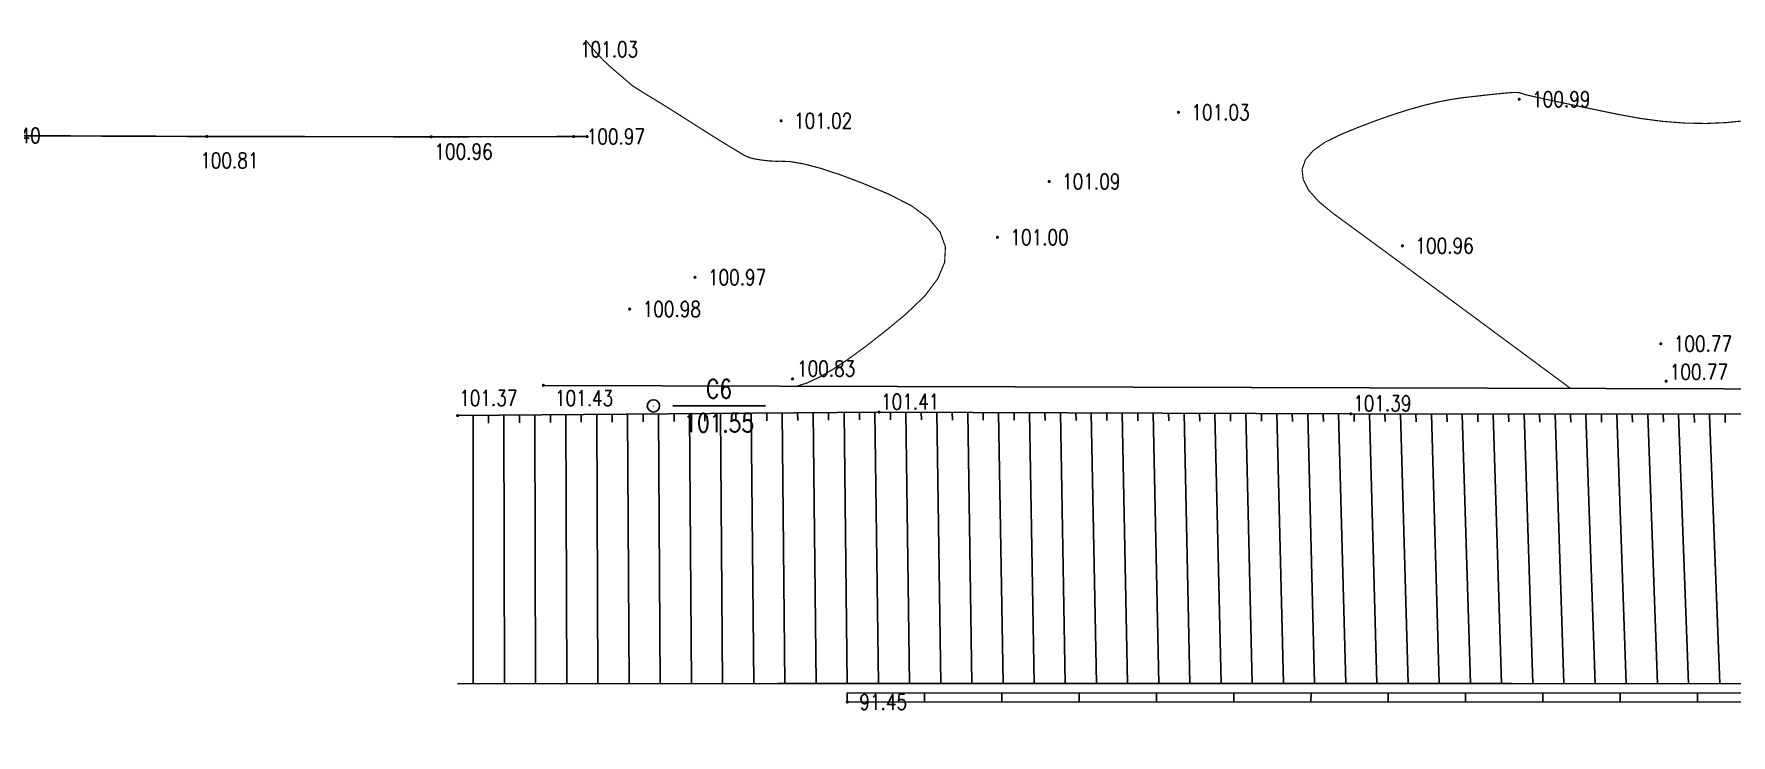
# Model space of a CAD drawing. Extents: x 532522 to 2902776, y -101917278 to 111238625.
# Drawn here: x 1084330 to 1194130, y 2687381 to 2732770 of the extents above; entities that cross this region are included whole.
import ezdxf
from ezdxf.enums import TextEntityAlignment as Align

# ---------------------------------------------------------------- set-up
doc = ezdxf.new("R2010")
doc.units = 0
doc.header["$LTSCALE"] = 1000
doc.header["$MEASUREMENT"] = 0
doc.header["$PDMODE"] = 33
doc.header["$PDSIZE"] = 0.125
doc.layers.get('0').update_dxf_attribs({"linetype": 'CONTINUOUS'})
for name, color, linetype in [('-5', 7, 'CONTINUOUS'), ('Õ÷μØºìÏß', 20, 'CONTINUOUS'), ('新地形图', 7, 'CONTINUOUS')]:
    doc.layers.add(name, color=color, linetype=linetype)
doc.styles.add('HZ', font='rs', dxfattribs={"width": 0.8, "bigfont": 'hztxt'})
doc.linetypes.add('10421', pattern='A,2,[150,AAA.SHX,S=1,R=0,X=0,Y=1],1e-11', length=2)
doc.linetypes.add('X4', pattern='A,0,-1e-09,[149,symbolx.shx,S=0.15,R=0,X=0,Y=0],-1.6', length=1.6)

# ---------------------------------------------------------------- blocks, each defined once
blk = doc.blocks.new('GC200')
at = {"linetype": 'Continuous', "const_width": 0.2, "flags": 128}
blk.add_lwpolyline([(-0.1, 0, 1), (0.1, 0, 1)], format="xyb", close=True, dxfattribs=at)
blk = doc.blocks.new('GC117')
blk.add_circle((0, 0), 0.8)
blk.add_point((0, 0))
blk = doc.blocks.new('A$C22E77CCE')
at = {"layer": '新地形图', "color": 53, "linetype": 'Continuous'}
for p, q in [((249757, 82356), (249759, 81856)), ((250757, 82365), (250847, 64920)), ((251757, 82373), (251760, 81873)), ((252757, 82381), (252863, 64923)), ((259675, 82900, 101548), (253675, 82900, 101548)), ((253757, 82390), (253760, 81890)), ((254757, 82398), (254879, 64926)), ((255757, 82406), (255761, 81906)), ((256757, 82415), (256896, 64929)), ((257757, 82423), (257761, 81923)), ((258757, 82431), (258912, 64932)), ((259757, 82440), (259761, 81940)), ((260757, 82448), (260928, 64935)), ((261757, 82457), (261762, 81957)), ((262757, 82465), (262944, 64934)), ((263757, 82473), (263762, 81973)), ((264757, 82482), (264961, 64934)), ((265756, 82490), (265763, 81990)), ((266756, 82498), (266977, 64933)), ((267756, 82498), (267763, 81998)), ((268756, 82494), (268993, 64932)), ((269756, 82490), (269763, 81990)), ((270756, 82487), (271009, 64932)), ((271756, 82483), (271764, 81983)), ((272756, 82479), (273026, 64931)), ((273756, 82475), (273764, 81975)), ((274756, 82472), (275042, 64931)), ((275756, 82468), (275765, 81968)), ((276756, 82464), (277058, 64930)), ((277756, 82460), (277765, 81960)), ((278756, 82457), (279074, 64930)), ((279756, 82453), (279766, 81953)), ((280756, 82449), (281091, 64929)), ((281756, 82445), (281766, 81946)), ((282756, 82442), (283107, 64928)), ((283756, 82438), (283767, 81938)), ((284756, 82434), (285123, 64928)), ((285756, 82431), (285767, 81931)), ((286756, 82427), (287139, 64927)), ((287756, 82423), (287767, 81923)), ((288756, 82419), (289156, 64927)), ((289756, 82416), (289768, 81916)), ((290756, 82412), (291172, 64926)), ((291756, 82408), (291768, 81908)), ((292756, 82404), (293188, 64926)), ((293756, 82401), (293769, 81901)), ((294756, 82397), (295205, 64925)), ((295756, 82393), (295769, 81893)), ((296756, 82389), (297221, 64925)), ((297756, 82386), (297770, 81886)), ((298756, 82384), (299237, 64924)), ((299756, 82381), (299770, 81882)), ((300756, 82379), (301253, 64923)), ((301756, 82377), (301771, 81877)), ((302756, 82374), (303270, 64923)), ((303756, 82372), (303771, 81872)), ((304756, 82370), (305286, 64922)), ((305756, 82367), (305772, 81868)), ((306756, 82365), (307302, 64922)), ((307756, 82363), (307772, 81863)), ((308756, 82360), (309318, 64921)), ((309756, 82358), (309773, 81858)), ((310756, 82356), (311335, 64921)), ((311756, 82353), (311773, 81854)), ((312756, 82351), (313351, 64920)), ((240757, 82281), (240766, 64905)), ((241757, 82289), (241758, 81789)), ((242757, 82298), (242782, 64908)), ((243757, 82306), (243758, 81806)), ((244757, 82314), (244798, 64911)), ((245757, 82323), (245759, 81823)), ((246757, 82331), (246814, 64914)), ((247757, 82339), (247759, 81839)), ((248757, 82348), (248831, 64917)), ((313756, 82349), (313773, 81849)), ((314756, 82346), (315367, 64920)), ((315756, 82344), (315774, 81844)), ((316756, 82342), (317383, 64919)), ((317756, 82339), (317774, 81840)), ((318756, 82337), (319400, 64918)), ((319756, 82335), (319775, 81835)), ((320756, 82332), (321416, 64918)), ((321756, 82330), (321775, 81831)), ((264968, 63734), (264969, 64334)), ((269968, 63732), (269969, 64332)), ((274968, 63731), (274969, 64331)), ((279968, 63729), (279969, 64329)), ((284968, 63728), (284969, 64328)), ((289968, 63727), (289969, 64327)), ((294968, 63725), (294969, 64325)), ((299968, 63724), (299969, 64324)), ((304968, 63722), (304969, 64322)), ((309968, 63721), (309969, 64321)), ((314968, 63720), (314969, 64320)), ((319968, 63718), (319969, 64318))]:
    blk.add_line(p, q, dxfattribs=at)
at = {"layer": '新地形图', "color": 53, "linetype": 'Continuous', "flags": 128}
for points, const_width in [([(311752, 84040), (311298, 84375), (310746, 84784), (310095, 85266), (309345, 85820), (308497, 86448), (307550, 87148), (306505, 87922), (305361, 88768), (304177, 89644), (303009, 90506), (301859, 91354), (300726, 92188), (299610, 93009), (298511, 93816), (297430, 94609), (296366, 95389), (295450, 96144), (294817, 96866), (294464, 97554), (294393, 98208), (294603, 98828), (295094, 99414), (295867, 99966), (296921, 100484), (298090, 100960), (299208, 101385), (300274, 101758), (301288, 102080), (302251, 102351), (303163, 102571), (304023, 102739), (304831, 102856), (305570, 102941), (306221, 103014), (306783, 103075), (307258, 103123), (307644, 103159), (307942, 103183), (308153, 103195), (308275, 103194), (308350, 103186), (308419, 103177), (308482, 103166), (308539, 103154), (308590, 103140), (308635, 103125), (308675, 103108), (308708, 103090), (308830, 103053), (309136, 102979), (309626, 102870), (310299, 102723), (311155, 102541), (312195, 102322), (313419, 102067), (314826, 101775), (316306, 101506), (317745, 101318), (319146, 101210), (320507, 101184), (321829, 101239), (323111, 101374)], 75), ([(248129, 100337), (238054, 100323), (223526, 100343), (208176, 100403), (190982, 100405), (174639, 100395), (159232, 100496)], 100)]:
    blk.add_lwpolyline(points, dxfattribs=dict(at, const_width=const_width))
at = {"layer": '新地形图', "color": 53, "linetype": 'Continuous', "const_width": 75, "flags": 128}
blk.add_lwpolyline([(260453, 98731, -0.0426324), (258929, 98899, -0.0869829), (258223, 99171, -0.0016606), (256711, 100087, -0.0043507), (256139, 100444, -0.0004554), (254670, 101378, 0.0006202), (253591, 102064, 0.0064195), (252198, 102922, -0.0085825), (251159, 103568, -0.0320801), (251015, 103675, -0.0031994), (249653, 104841, -0.0262078), (249003, 105468, -0.0160689), (248032, 106577)], format="xyb", dxfattribs=at)
at = {"layer": '新地形图', "color": 53, "linetype": 'Continuous', "const_width": 75, "elevation": 101000}
blk.add_lwpolyline([(261726, 84184), (262364, 84386), (263129, 84743), (264014, 85255), (265018, 85920), (266143, 86740), (267388, 87713), (268753, 88840), (269982, 90015), (270819, 91132), (271264, 92192), (271316, 93195), (270977, 94139), (270246, 95026), (269122, 95856), (267607, 96628), (265984, 97306), (264539, 97854), (263270, 98272), (262179, 98559), (261265, 98717), (260528, 98745), (260453, 98731)], dxfattribs=at)
at = {"layer": '新地形图', "color": 53, "linetype": '10421', "flags": 128}
blk.add_lwpolyline([(245307, 84232), (375116, 83857)], dxfattribs=at)
at = {"layer": '新地形图', "color": 53, "linetype": 'Continuous', "elevation": 101391, "flags": 128}
blk.add_lwpolyline([(362773, 82309), (331063, 82356), (297537, 82387), (267016, 82501), (239757, 82273)], dxfattribs=at)
at = {"layer": '新地形图', "color": 53, "linetype": 'X4', "flags": 128}
blk.add_lwpolyline([(363822, 64906), (353745, 64909), (307941, 64922), (260464, 64935), (239757, 64904)], dxfattribs=at)
at = {"layer": '新地形图', "color": 53, "linetype": 'Continuous', "flags": 128}
for points in [[(264968, 63734), (391249, 63699)], [(264969, 64334), (391250, 64299)]]:
    blk.add_lwpolyline(points, dxfattribs=at)
at = {"layer": '新地形图', "color": 53, "linetype": 'Continuous', "xscale": 500, "yscale": 500}
for name, p, zscale in [('GC200', (308436, 102748, 100989), 1000), ('GC200', (260683, 101359, 101020), 1000), ('GC200', (286389, 101906, 101025), 1000), ('GC200', (223526, 100343, 100809), 1000), ('GC200', (238054, 100323, 100964), 1000), ('GC200', (247268, 100336, 100965), 1000), ('GC200', (248129, 100337, 100970), 500), ('GC200', (278028, 97427, 101090), 1000), ('GC200', (274682, 93815, 101003), 1000), ('GC200', (300887, 93270, 100962), 1000), ('GC200', (255113, 91224, 100971), 1000), ('GC200', (250888, 89171, 100980), 1000), ('GC200', (317600, 86927, 100770), 1000), ('GC200', (261426, 84650, 100830), 1000), ('GC200', (317942, 84497, 100770), 500), ('GC200', (245307, 84232, 101432), 1000), ('GC200', (239757, 82273, 101374), 1000), ('GC117', (252425, 82900, 101548), 500), ('GC200', (267016, 82501, 101414), 1000), ('GC200', (297537, 82387, 101388), 1000), ('GC200', (264968, 63734, 91450), 500)]:
    blk.add_blockref(name, p, dxfattribs=dict(at, zscale=zscale))
at = {"layer": '新地形图', "color": 53, "linetype": 'Continuous', "style": 'HZ', "width": 0.8}
for s, height, p in [('101.03', 1000, (249553, 105986)), ('100.99', 1000, (311161, 102748)), ('101.03', 1000, (289114, 101906)), ('101.02', 1000, (263408, 101359)), ('100.40', 1000, (210901, 100403)), ('100.97', 1000, (249993, 100336)), ('100.81', 1000, (224988, 98792)), ('100.96', 1000, (240138, 99362)), ('101.09', 1000, (280753, 97427)), ('101.00', 1000, (277407, 93815)), ('100.96', 1000, (303612, 93270)), ('100.97', 1000, (257838, 91224)), ('100.98', 1000, (253613, 89171)), ('100.77', 1000, (320325, 86927)), ('100.83', 1000, (263600, 85314)), ('C6', 1200, (256675, 84000)), ('100.77', 1000, (320064, 85100)), ('101.37', 1000, (241746, 83412)), ('101.43', 1000, (247938, 83406)), ('101.41', 1000, (269038, 83173)), ('101.39', 1000, (299583, 83065)), ('101.55', 1200, (256675, 81800)), ('91.45', 1000, (267293, 63734))]:
    blk.add_text(s, height=height, dxfattribs=at).set_placement(p, align=Align.MIDDLE)

msp = doc.modelspace()

# ---------------------------------------------------------------- linework, layer by layer
at = {"layer": '-5', "color": 5, "linetype": 'Continuous'}
msp.add_spline([(1335826, 2647942), (1334966, 2652839), (1334277, 2657211), (1333650, 2661956), (1333275, 2666060), (1333086, 2669443), (1332978, 2673883), (1333027, 2678563), (1333283, 2683333), (1333674, 2687167), (1334394, 2691979), (1335251, 2696541), (1337134, 2704570), (1338482, 2710509), (1339068, 2715783), (1338810, 2721919), (1338029, 2726822), (1337468, 2730338), (1337607, 2734100), (1338862, 2737355), (1340341, 2739864), (1341730, 2742403), (1341550, 2744119), (1339737, 2746382), (1337612, 2748060), (1334757, 2749483), (1331719, 2750586), (1327418, 2751748), (1323211, 2752512), (1318956, 2752764), (1314357, 2752369), (1310786, 2751306), (1307766, 2749311), (1305272, 2746351), (1303592, 2743234), (1301855, 2738778), (1300427, 2733615), (1299447, 2724350), (1298705, 2718638), (1298069, 2714478), (1297311, 2710491), (1295715, 2705397), (1293531, 2700723), (1291185, 2696535), (1288364, 2691840), (1285079, 2686441), (1281791, 2680425), (1279112, 2674495), (1277726, 2669883), (1276731, 2663021), (1276422, 2657142), (1276319, 2651703), (1276356, 2645230), (1276484, 2638591), (1276650, 2631673), (1276612, 2624354), (1276391, 2616878), (1276020, 2608144), (1275272, 2595241), (1274671, 2588562), (1273343, 2581525), (1271638, 2575093), (1270313, 2569991), (1269116, 2564453), (1268154, 2558628), (1267201, 2552131), (1266394, 2546404), (1265608, 2539832), (1264969, 2532425), (1264662, 2526592), (1264598, 2520679), (1264351, 2514804), (1263198, 2508418), (1261624, 2502564), (1259694, 2497356), (1256706, 2492384), (1253703, 2489492), (1249669, 2486683), (1243597, 2484007), (1237013, 2482256), (1230378, 2481585), (1224889, 2482306), (1220098, 2483923), (1215287, 2486281), (1210708, 2488968), (1206290, 2491154), (1200729, 2492431), (1195153, 2492653), (1188996, 2492157), (1183497, 2491619), (1178440, 2492014), (1174330, 2493205), (1171146, 2495248), (1168764, 2498859), (1166968, 2503392), (1164937, 2508406), (1163016, 2512210), (1160085, 2516542), (1156759, 2520997), (1153108, 2526210), (1150131, 2531953), (1148018, 2537350), (1146145, 2543503), (1144374, 2550869), (1143241, 2557089), (1142853, 2561949), (1142348, 2566681), (1141719, 2571739), (1140894, 2577783), (1138791, 2581245), (1136182, 2586109), (1133936, 2589058), (1130302, 2591325), (1125481, 2592828), (1119752, 2592703), (1112745, 2591245), (1107223, 2589478), (1102254, 2587342), (1097450, 2584590), (1091011, 2579494), (1087690, 2575233), (1084107, 2571042), (1081536, 2567180), (1079412, 2562441), (1078208, 2557213), (1077565, 2552350), (1077413, 2545806), (1077972, 2537624), (1078485, 2530230), (1078778, 2523329), (1078764, 2518027), (1077841, 2511805), (1074765, 2506086), (1072268, 2503519), (1068289, 2500375), (1064858, 2497816), (1060709, 2494891), (1054421, 2490999), (1050313, 2489062), (1045961, 2488486), (1041578, 2489208), (1036968, 2489979), (1031528, 2489865), (1024940, 2489266), (1018960, 2488418), (1012791, 2487165), (1008512, 2485667), (1004901, 2483703), (1001383, 2481545), (998130, 2479552), (993880, 2477101), (990720, 2475760), (987162, 2474890), (983081, 2474783), (980031, 2475396), (977101, 2476617), (973807, 2478725), (967422, 2483540), (962219, 2487605), (958533, 2490463), (953710, 2494061), (947905, 2497468), (942209, 2500317), (937475, 2502511), (932404, 2504739), (926763, 2507382), (922491, 2509684), (916897, 2513246), (912992, 2516159), (909015, 2519459), (905567, 2522275), (901784, 2525171), (898162, 2527537), (894182, 2529686), (889513, 2531305), (884044, 2532320), (879946, 2532670)], degree=3, dxfattribs=at)

# ---------------------------------------------------------------- block references
at = {"layer": 'Õ÷μØºìÏß', "color": 1, "linetype": 'Continuous'}
msp.add_blockref('A$C22E77CCE', (871984, 2625789), dxfattribs=at)

doc.saveas('drawing.dxf')
